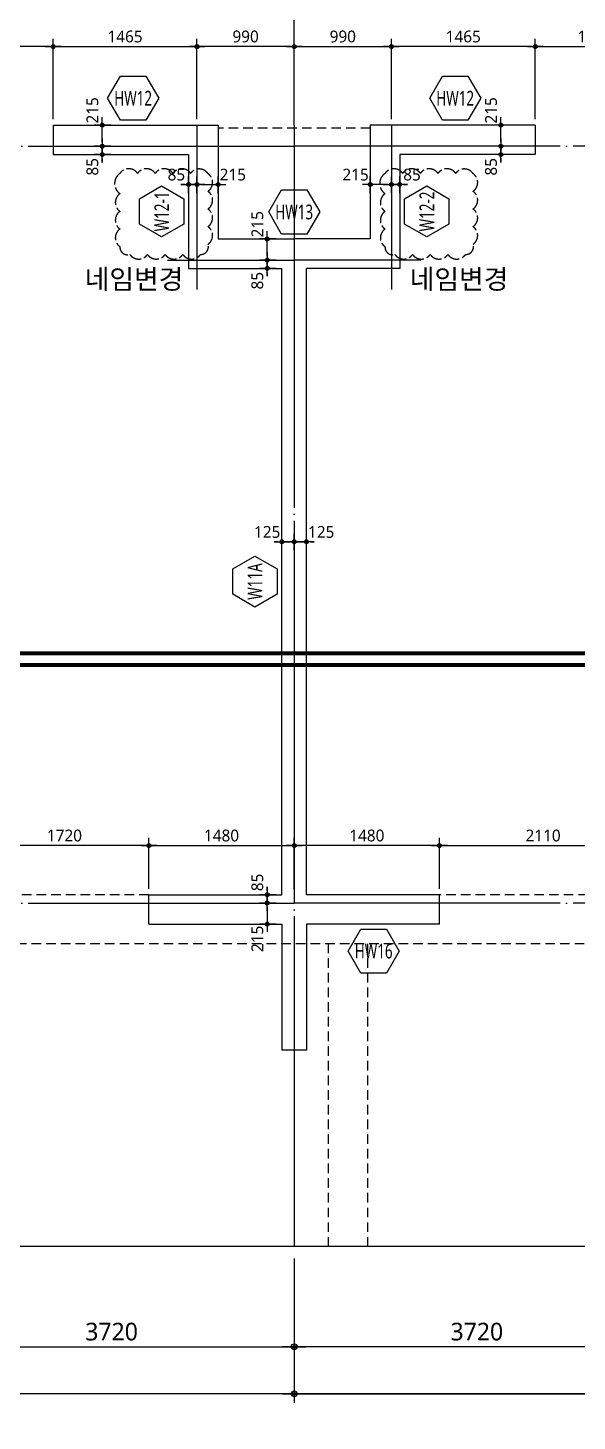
# Model space of a CAD drawing. Header units: millimetres. Extents: x 350420 to 672135, y -312840 to -44390.
# Drawn here: x 570857 to 576452, y -70688 to -56494 of the extents above; entities that cross this region are included whole.
import ezdxf
from ezdxf.enums import TextEntityAlignment as Align
from ezdxf.xclip import XClip

# ---------------------------------------------------------------- set-up
doc = ezdxf.new("R2010")
doc.units = ezdxf.units.MM
doc.header["$LTSCALE"] = 65
doc.header["$XCLIPFRAME"] = 0
for name, pattern in [('CEN', [62, 60, -1, 0, -1]), ('HID', [2.5, 2, -0.5]), ('HID2', [7.5, 6, -1.5]), ('XS-지하주차장$0$CEN', [62, 60, -1, 0, -1]), ('XS-지하주차장$0$HID', [2.3, 1.5, -0.8])]:
    doc.linetypes.add(name, pattern=pattern)
doc.layers.get('Defpoints').update_dxf_attribs({"color": 145})
for name, color, linetype, plot in [('211119', 40, 'Continuous', False), ('DEFPOINT', 144, 'Continuous', False), ('XS-지하주차장$0$PD', 145, 'XS-지하주차장$0$HID', False)]:
    doc.layers.add(name, color=color, linetype=linetype, plot=plot)
for name, color, linetype in [('BAR-B', 2, 'HID2'), ('BAR-T', 2, 'Continuous'), ('CEN', 1, 'CEN'), ('DIM', 7, 'Continuous'), ('M', 7, 'Continuous'), ('NAME-W', 4, 'Continuous'), ('XS-지하주차장$0$AWG', 5, 'XS-지하주차장$0$HID'), ('XS-지하주차장$0$B', 9, 'XS-지하주차장$0$HID'), ('XS-지하주차장$0$CEN', 1, 'XS-지하주차장$0$CEN'), ('XS-지하주차장$0$W1', 2, 'Continuous'), ('XS-지하주차장$0$W1-H', 11, 'XS-지하주차장$0$HID')]:
    doc.layers.add(name, color=color, linetype=linetype)
doc.styles.add('맑은고딕', font='malgun.ttf')
doc.dimstyles.new('DIM_40', dxfattribs={"dimscale": 40, "dimtxt": 3, "dimasz": 1, "dimexe": 2, "dimexo": 1.5, "dimgap": 1, "dimtad": 1, "dimdec": 0, "dimzin": 0, "dimdsep": 46, "dimtxsty": '맑은고딕', "dimblk1": 'DIMDOT', "dimblk2": 'DIMDOT', "dimsah": 1, "dimcen": 0.09, "dimdle": 2, "dimclrd": 7, "dimclre": 7, "dimclrt": 6, "dimadec": 0, "dimazin": 0, "dimtfac": 1, "dimtdec": 0, "dimtix": 1, "dimtmove": 2, "dimatfit": 3, "dimldrblk": 'DIMDOT', "dimfxl": 0, "dimtolj": 1, "dimtzin": 0, "dimarcsym": 0})
doc.dimstyles.new('DIM_60', dxfattribs={"dimscale": 60, "dimtxt": 3, "dimasz": 1, "dimexe": 1.5, "dimexo": 2, "dimgap": 1, "dimtad": 1, "dimdec": 0, "dimzin": 0, "dimdsep": 46, "dimtxsty": '맑은고딕', "dimblk1": 'DIMDOT', "dimblk2": 'DIMDOT', "dimsah": 1, "dimcen": 0.09, "dimdle": 2, "dimclrd": 7, "dimclre": 7, "dimclrt": 3, "dimadec": 0, "dimazin": 0, "dimtfac": 1, "dimtdec": 0, "dimtix": 1, "dimtmove": 2, "dimatfit": 3, "dimldrblk": 'DIMDOT', "dimfxl": 0, "dimtolj": 1, "dimtzin": 0, "dimarcsym": 0})

# ---------------------------------------------------------------- blocks, each defined once
blk = doc.blocks.new('XS-지하주차장$0$B1-6')
at = {"layer": 'XS-지하주차장$0$CEN'}
for p, q in [((26850, 13840), (26850, 7100)), ((34560, 13840), (34560, 7100)), ((28010, 8390), (28010, 7100)), ((26635, 8090), (28310, 8090)), ((26635, 7100), (36060, 7100)), ((26635, 7100), (36060, 7100)), ((26850, 360), (26850, 7100)), ((28010, 5810), (28010, 7100)), ((34560, 360), (34560, 7100)), ((26635, 6110), (28310, 6110))]:
    blk.add_line(p, q, dxfattribs=at)
at = {"layer": 'XS-지하주차장$0$PD'}
blk.add_line((26665, 7875), (26665, 6325), dxfattribs=at)
at = {"layer": 'XS-지하주차장$0$W1'}
for p, q in [((26635, 9555), (26935, 9555)), ((26635, 9555), (26635, 7875)), ((26935, 9555), (26935, 8175)), ((34475, 8580), (34475, 7225)), ((34775, 8580), (34475, 8580)), ((34775, 8580), (34775, 7225)), ((26935, 8175), (28095, 8175)), ((28095, 8175), (28095, 7225)), ((26635, 7875), (27795, 7875)), ((27795, 7875), (27795, 7100)), ((27795, 6325), (27795, 7100)), ((34475, 7225), (28095, 7225)), ((34775, 7225), (36060, 7225)), ((36060, 7225), (36060, 6975)), ((34475, 6975), (28095, 6975)), ((28095, 6025), (28095, 6975)), ((34475, 5620), (34475, 6975)), ((34775, 5620), (34775, 6975)), ((34775, 6975), (36060, 6975)), ((26635, 4645), (26635, 6325)), ((26635, 6325), (27795, 6325)), ((26935, 4645), (26935, 6025)), ((26935, 6025), (28095, 6025)), ((34775, 5620), (34475, 5620)), ((26635, 4645), (26935, 4645))]:
    blk.add_line(p, q, dxfattribs=at)
blk = doc.blocks.new('XS-지하주차장$0$B2-W')
at = {"layer": 'XS-지하주차장$0$W1-H'}
for p, q in [((109745, 73125), (109745, 72825)), ((109745, 73125), (111425, 73125)), ((111425, 73125), (111425, 71965)), ((114655, 73125), (112975, 73125)), ((112975, 73125), (112975, 71965)), ((114655, 73125), (114655, 72825)), ((109745, 72825), (111125, 72825)), ((111125, 72825), (111125, 71665)), ((114655, 72825), (113275, 72825)), ((113275, 72825), (113275, 71665)), ((111425, 71965), (112200, 71965)), ((112975, 71965), (112200, 71965)), ((111125, 71665), (112075, 71665)), ((112075, 65285), (112075, 71665)), ((112325, 65285), (112325, 71665)), ((113275, 71665), (112325, 71665)), ((110720, 65285), (112075, 65285)), ((110720, 64985), (110720, 65285)), ((113680, 65285), (112325, 65285)), ((113680, 64985), (113680, 65285)), ((110720, 64985), (112075, 64985)), ((112075, 64985), (112075, 63700)), ((113680, 64985), (112325, 64985)), ((112325, 64985), (112325, 63700)), ((112325, 63700), (112075, 63700))]:
    blk.add_line(p, q, dxfattribs=at)
blk = doc.blocks.new('XS-지하주차장')
at = {"layer": 'XS-지하주차장$0$AWG'}
for p, q in [((650230, 134475), (648510, 134475)), ((655300, 134475), (653190, 134475)), ((656010, 133975), (648510, 133975))]:
    blk.add_line(p, q, dxfattribs=at)
at = {"layer": 'XS-지하주차장$0$B'}
for p, q in [((652060, 126825), (652060, 133975)), ((652460, 126825), (652460, 133975))]:
    blk.add_line(p, q, dxfattribs=at)
at = {"layer": 'XS-지하주차장$0$W1', "rotation": 270}
blk.add_blockref('XS-지하주차장$0$B1-6', (644610, 168950), dxfattribs=at)
at = {"layer": 'XS-지하주차장$0$W1-H'}
blk.add_blockref('XS-지하주차장$0$B2-W', (539510, 69190), dxfattribs=at)
blk = doc.blocks.new('DIMDOT')
at = {"layer": 'DIM', "linetype": 'Continuous'}
blk.add_line((-2, 0), (2, 0), dxfattribs=at)
for radius in [0.5, 0.25]:
    blk.add_circle((0, 0), radius, dxfattribs=at)
blk = doc.blocks.new('*D570')
at = {"layer": 'Defpoints', "color": 0, "linetype": 'Continuous', "transparency": 16777216}
for p in [(566830, -68910), (573570, -68910), (566830, -70410)]:
    blk.add_point(p, dxfattribs=at)
at = {"layer": 'DIM', "color": 7, "linetype": 'Continuous', "lineweight": -2, "transparency": 16777216}
for p, q in [((566830, -69030), (566830, -70500)), ((573570, -69030), (573570, -70500)), ((573510, -70410), (566890, -70410))]:
    blk.add_line(p, q, dxfattribs=at)
at = {"layer": 'DIM', "color": 7, "linetype": 'Continuous', "lineweight": -2, "transparency": 16777216, "xscale": 60, "yscale": 60, "zscale": 60, "rotation": 180}
blk.add_blockref('DIMDOT', (566830, -70410), dxfattribs=at)
at = {"layer": 'DIM', "color": 7, "linetype": 'Continuous', "lineweight": -2, "transparency": 16777216, "xscale": 60, "yscale": 60, "zscale": 60}
blk.add_blockref('DIMDOT', (573570, -70410), dxfattribs=at)
at = {"layer": 'DIM', "color": 3, "linetype": 'Continuous', "transparency": 16777216, "insert": (570200, -70257), "char_height": 180, "attachment_point": 5, "style": '맑은고딕'}
blk.add_mtext('\\A1;6740', dxfattribs=at)
blk = doc.blocks.new('*D572')
at = {"layer": 'Defpoints', "color": 0, "linetype": 'Continuous', "transparency": 16777216}
for p in [(569850, -68910), (573570, -68910), (573570, -69930)]:
    blk.add_point(p, dxfattribs=at)
at = {"layer": 'DIM', "color": 7, "linetype": 'Continuous', "lineweight": -2, "transparency": 16777216}
for p, q in [((569850, -69030), (569850, -70020)), ((573570, -69030), (573570, -70020)), ((569910, -69930), (573510, -69930))]:
    blk.add_line(p, q, dxfattribs=at)
at = {"layer": 'DIM', "color": 7, "linetype": 'Continuous', "lineweight": -2, "transparency": 16777216, "xscale": 60, "yscale": 60, "zscale": 60, "rotation": 180}
blk.add_blockref('DIMDOT', (569850, -69930), dxfattribs=at)
at = {"layer": 'DIM', "color": 7, "linetype": 'Continuous', "lineweight": -2, "transparency": 16777216, "xscale": 60, "yscale": 60, "zscale": 60}
blk.add_blockref('DIMDOT', (573570, -69930), dxfattribs=at)
at = {"layer": 'DIM', "color": 3, "linetype": 'Continuous', "transparency": 16777216, "insert": (571710, -69777), "char_height": 180, "attachment_point": 5, "style": '맑은고딕'}
blk.add_mtext('\\A1;3720', dxfattribs=at)
blk = doc.blocks.new('*D573')
at = {"layer": 'Defpoints', "color": 0, "linetype": 'Continuous', "transparency": 16777216}
for p in [(573570, -68910), (580310, -68910), (580310, -70410)]:
    blk.add_point(p, dxfattribs=at)
at = {"layer": 'DIM', "color": 7, "linetype": 'Continuous', "lineweight": -2, "transparency": 16777216}
for p, q in [((573570, -69030), (573570, -70500)), ((580310, -69030), (580310, -70500)), ((573630, -70410), (580250, -70410))]:
    blk.add_line(p, q, dxfattribs=at)
at = {"layer": 'DIM', "color": 7, "linetype": 'Continuous', "lineweight": -2, "transparency": 16777216, "xscale": 60, "yscale": 60, "zscale": 60, "rotation": 180}
blk.add_blockref('DIMDOT', (573570, -70410), dxfattribs=at)
at = {"layer": 'DIM', "color": 7, "linetype": 'Continuous', "lineweight": -2, "transparency": 16777216, "xscale": 60, "yscale": 60, "zscale": 60}
blk.add_blockref('DIMDOT', (580310, -70410), dxfattribs=at)
at = {"layer": 'DIM', "color": 3, "linetype": 'Continuous', "transparency": 16777216, "insert": (576940, -70257), "char_height": 180, "attachment_point": 5, "style": '맑은고딕'}
blk.add_mtext('\\A1;6740', dxfattribs=at)
blk = doc.blocks.new('*D575')
at = {"layer": 'Defpoints', "color": 0, "linetype": 'Continuous', "transparency": 16777216}
for p in [(573570, -68910), (577290, -68910), (573570, -69930)]:
    blk.add_point(p, dxfattribs=at)
at = {"layer": 'DIM', "color": 7, "linetype": 'Continuous', "lineweight": -2, "transparency": 16777216}
for p, q in [((573570, -69030), (573570, -70020)), ((577290, -69030), (577290, -70020)), ((577230, -69930), (573630, -69930))]:
    blk.add_line(p, q, dxfattribs=at)
at = {"layer": 'DIM', "color": 7, "linetype": 'Continuous', "lineweight": -2, "transparency": 16777216, "xscale": 60, "yscale": 60, "zscale": 60, "rotation": 180}
blk.add_blockref('DIMDOT', (573570, -69930), dxfattribs=at)
at = {"layer": 'DIM', "color": 7, "linetype": 'Continuous', "lineweight": -2, "transparency": 16777216, "xscale": 60, "yscale": 60, "zscale": 60}
blk.add_blockref('DIMDOT', (577290, -69930), dxfattribs=at)
at = {"layer": 'DIM', "color": 3, "linetype": 'Continuous', "transparency": 16777216, "insert": (575430, -69777), "char_height": 180, "attachment_point": 5, "style": '맑은고딕'}
blk.add_mtext('\\A1;3720', dxfattribs=at)
blk = doc.blocks.new('*D624')
at = {"layer": 'Defpoints', "color": 0, "linetype": 'Continuous', "transparency": 16777216}
for p in [(569895, -56685), (569895, -57485), (571115, -57485)]:
    blk.add_point(p, dxfattribs=at)
at = {"layer": 'DIM', "color": 7, "linetype": 'Continuous', "lineweight": -2, "transparency": 16777216}
for p, q in [((569895, -57425), (569895, -56605)), ((571115, -57425), (571115, -56605)), ((571075, -56685), (569935, -56685))]:
    blk.add_line(p, q, dxfattribs=at)
at = {"layer": 'DIM', "color": 7, "linetype": 'Continuous', "lineweight": -2, "transparency": 16777216, "xscale": 40, "yscale": 40, "zscale": 40, "rotation": 180}
blk.add_blockref('DIMDOT', (569895, -56685), dxfattribs=at)
at = {"layer": 'DIM', "color": 7, "linetype": 'Continuous', "lineweight": -2, "transparency": 16777216, "xscale": 40, "yscale": 40, "zscale": 40}
blk.add_blockref('DIMDOT', (571115, -56685), dxfattribs=at)
at = {"layer": 'DIM', "color": 6, "linetype": 'Continuous', "transparency": 16777216, "insert": (570505, -56583), "char_height": 120, "attachment_point": 5, "style": '맑은고딕'}
blk.add_mtext('\\A1;1220', dxfattribs=at)
blk = doc.blocks.new('*D625')
at = {"layer": 'Defpoints', "color": 0, "linetype": 'Continuous', "transparency": 16777216}
for p in [(572580, -56685), (571115, -57485), (572580, -57485)]:
    blk.add_point(p, dxfattribs=at)
at = {"layer": 'DIM', "color": 7, "linetype": 'Continuous', "lineweight": -2, "transparency": 16777216}
for p, q in [((571115, -57425), (571115, -56605)), ((572580, -57425), (572580, -56605)), ((571155, -56685), (572540, -56685))]:
    blk.add_line(p, q, dxfattribs=at)
at = {"layer": 'DIM', "color": 7, "linetype": 'Continuous', "lineweight": -2, "transparency": 16777216, "xscale": 40, "yscale": 40, "zscale": 40, "rotation": 180}
blk.add_blockref('DIMDOT', (571115, -56685), dxfattribs=at)
at = {"layer": 'DIM', "color": 7, "linetype": 'Continuous', "lineweight": -2, "transparency": 16777216, "xscale": 40, "yscale": 40, "zscale": 40}
blk.add_blockref('DIMDOT', (572580, -56685), dxfattribs=at)
at = {"layer": 'DIM', "color": 6, "linetype": 'Continuous', "transparency": 16777216, "insert": (571847, -56583), "char_height": 120, "attachment_point": 5, "style": '맑은고딕'}
blk.add_mtext('\\A1;1465', dxfattribs=at)
blk = doc.blocks.new('*D626')
at = {"layer": 'Defpoints', "color": 0, "linetype": 'Continuous', "transparency": 16777216}
for p in [(572580, -56685), (572580, -57485), (573570, -57485)]:
    blk.add_point(p, dxfattribs=at)
at = {"layer": 'DIM', "color": 7, "linetype": 'Continuous', "lineweight": -2, "transparency": 16777216}
for p, q in [((572580, -57425), (572580, -56605)), ((573570, -57425), (573570, -56605)), ((573530, -56685), (572620, -56685))]:
    blk.add_line(p, q, dxfattribs=at)
at = {"layer": 'DIM', "color": 7, "linetype": 'Continuous', "lineweight": -2, "transparency": 16777216, "xscale": 40, "yscale": 40, "zscale": 40, "rotation": 180}
blk.add_blockref('DIMDOT', (572580, -56685), dxfattribs=at)
at = {"layer": 'DIM', "color": 7, "linetype": 'Continuous', "lineweight": -2, "transparency": 16777216, "xscale": 40, "yscale": 40, "zscale": 40}
blk.add_blockref('DIMDOT', (573570, -56685), dxfattribs=at)
at = {"layer": 'DIM', "color": 6, "linetype": 'Continuous', "transparency": 16777216, "insert": (573075, -56583), "char_height": 120, "attachment_point": 5, "style": '맑은고딕'}
blk.add_mtext('\\A1;990', dxfattribs=at)
blk = doc.blocks.new('*D631')
at = {"layer": 'Defpoints', "color": 0, "linetype": 'Continuous', "transparency": 16777216}
for p in [(577245, -56685), (576025, -57485), (577245, -57485)]:
    blk.add_point(p, dxfattribs=at)
at = {"layer": 'DIM', "color": 7, "linetype": 'Continuous', "lineweight": -2, "transparency": 16777216}
for p, q in [((576025, -57425), (576025, -56605)), ((577245, -57425), (577245, -56605)), ((576065, -56685), (577205, -56685))]:
    blk.add_line(p, q, dxfattribs=at)
at = {"layer": 'DIM', "color": 7, "linetype": 'Continuous', "lineweight": -2, "transparency": 16777216, "xscale": 40, "yscale": 40, "zscale": 40, "rotation": 180}
blk.add_blockref('DIMDOT', (576025, -56685), dxfattribs=at)
at = {"layer": 'DIM', "color": 7, "linetype": 'Continuous', "lineweight": -2, "transparency": 16777216, "xscale": 40, "yscale": 40, "zscale": 40}
blk.add_blockref('DIMDOT', (577245, -56685), dxfattribs=at)
at = {"layer": 'DIM', "color": 6, "linetype": 'Continuous', "transparency": 16777216, "insert": (576635, -56583), "char_height": 120, "attachment_point": 5, "style": '맑은고딕'}
blk.add_mtext('\\A1;1220', dxfattribs=at)
blk = doc.blocks.new('*D632')
at = {"layer": 'Defpoints', "color": 0, "linetype": 'Continuous', "transparency": 16777216}
for p in [(574560, -56685), (574560, -57485), (576025, -57485)]:
    blk.add_point(p, dxfattribs=at)
at = {"layer": 'DIM', "color": 7, "linetype": 'Continuous', "lineweight": -2, "transparency": 16777216}
for p, q in [((574560, -57425), (574560, -56605)), ((576025, -57425), (576025, -56605)), ((575985, -56685), (574600, -56685))]:
    blk.add_line(p, q, dxfattribs=at)
at = {"layer": 'DIM', "color": 7, "linetype": 'Continuous', "lineweight": -2, "transparency": 16777216, "xscale": 40, "yscale": 40, "zscale": 40, "rotation": 180}
blk.add_blockref('DIMDOT', (574560, -56685), dxfattribs=at)
at = {"layer": 'DIM', "color": 7, "linetype": 'Continuous', "lineweight": -2, "transparency": 16777216, "xscale": 40, "yscale": 40, "zscale": 40}
blk.add_blockref('DIMDOT', (576025, -56685), dxfattribs=at)
at = {"layer": 'DIM', "color": 6, "linetype": 'Continuous', "transparency": 16777216, "insert": (575292, -56583), "char_height": 120, "attachment_point": 5, "style": '맑은고딕'}
blk.add_mtext('\\A1;1465', dxfattribs=at)
blk = doc.blocks.new('*D633')
at = {"layer": 'Defpoints', "color": 0, "linetype": 'Continuous', "transparency": 16777216}
for p in [(574560, -56685), (573570, -57485), (574560, -57485)]:
    blk.add_point(p, dxfattribs=at)
at = {"layer": 'DIM', "color": 7, "linetype": 'Continuous', "lineweight": -2, "transparency": 16777216}
for p, q in [((573570, -57425), (573570, -56605)), ((574560, -57425), (574560, -56605)), ((573610, -56685), (574520, -56685))]:
    blk.add_line(p, q, dxfattribs=at)
at = {"layer": 'DIM', "color": 7, "linetype": 'Continuous', "lineweight": -2, "transparency": 16777216, "xscale": 40, "yscale": 40, "zscale": 40, "rotation": 180}
blk.add_blockref('DIMDOT', (573570, -56685), dxfattribs=at)
at = {"layer": 'DIM', "color": 7, "linetype": 'Continuous', "lineweight": -2, "transparency": 16777216, "xscale": 40, "yscale": 40, "zscale": 40}
blk.add_blockref('DIMDOT', (574560, -56685), dxfattribs=at)
at = {"layer": 'DIM', "color": 6, "linetype": 'Continuous', "transparency": 16777216, "insert": (574065, -56583), "char_height": 120, "attachment_point": 5, "style": '맑은고딕'}
blk.add_mtext('\\A1;990', dxfattribs=at)
blk = doc.blocks.new('*D689')
at = {"layer": 'Defpoints', "color": 0, "linetype": 'Continuous', "transparency": 16777216}
for p in [(573445, -58860), (573295, -58945), (573445, -58945)]:
    blk.add_point(p, dxfattribs=at)
at = {"layer": 'DIM', "color": 7, "linetype": 'Continuous', "lineweight": -2, "transparency": 16777216}
for p, q in [((573385, -58860), (573215, -58860)), ((573295, -58820), (573295, -58780)), ((573295, -58860), (573295, -58945)), ((573385, -58945), (573215, -58945)), ((573295, -58985), (573295, -59025))]:
    blk.add_line(p, q, dxfattribs=at)
at = {"layer": 'DIM', "color": 7, "linetype": 'Continuous', "lineweight": -2, "transparency": 16777216, "xscale": 40, "yscale": 40, "zscale": 40}
for p, rotation in [((573295, -58860), 270), ((573295, -58945), 90)]:
    blk.add_blockref('DIMDOT', p, dxfattribs=dict(at, rotation=rotation))
at = {"layer": 'DIM', "color": 6, "linetype": 'Continuous', "transparency": 16777216, "insert": (573195, -59070), "char_height": 120, "attachment_point": 5, "rotation": 90, "style": '맑은고딕'}
blk.add_mtext('\\A1;85', dxfattribs=at)
blk = doc.blocks.new('*D690')
at = {"layer": 'Defpoints', "color": 0, "linetype": 'Continuous', "transparency": 16777216}
for p in [(573295, -58645), (573445, -58645), (573445, -58860)]:
    blk.add_point(p, dxfattribs=at)
at = {"layer": 'DIM', "color": 7, "linetype": 'Continuous', "lineweight": -2, "transparency": 16777216}
for p, q in [((573385, -58645), (573215, -58645)), ((573295, -58820), (573295, -58685)), ((573385, -58860), (573215, -58860))]:
    blk.add_line(p, q, dxfattribs=at)
at = {"layer": 'DIM', "color": 7, "linetype": 'Continuous', "lineweight": -2, "transparency": 16777216, "xscale": 40, "yscale": 40, "zscale": 40}
for p, rotation in [((573295, -58645), 90), ((573295, -58860), 270)]:
    blk.add_blockref('DIMDOT', p, dxfattribs=dict(at, rotation=rotation))
at = {"layer": 'DIM', "color": 6, "linetype": 'Continuous', "transparency": 16777216, "insert": (573195, -58495), "char_height": 120, "attachment_point": 5, "rotation": 90, "style": '맑은고딕'}
blk.add_mtext('\\A1;215', dxfattribs=at)
blk = doc.blocks.new('*D691')
at = {"layer": 'Defpoints', "color": 0, "linetype": 'Continuous', "transparency": 16777216}
for p in [(572495, -58090), (572495, -58240), (572580, -58240)]:
    blk.add_point(p, dxfattribs=at)
at = {"layer": 'DIM', "color": 7, "linetype": 'Continuous', "lineweight": -2, "transparency": 16777216}
for p, q in [((572495, -58180), (572495, -58010)), ((572580, -58180), (572580, -58010)), ((572455, -58090), (572415, -58090)), ((572580, -58090), (572495, -58090)), ((572620, -58090), (572660, -58090))]:
    blk.add_line(p, q, dxfattribs=at)
at = {"layer": 'DIM', "color": 7, "linetype": 'Continuous', "lineweight": -2, "transparency": 16777216, "xscale": 40, "yscale": 40, "zscale": 40}
blk.add_blockref('DIMDOT', (572495, -58090), dxfattribs=at)
at = {"layer": 'DIM', "color": 7, "linetype": 'Continuous', "lineweight": -2, "transparency": 16777216, "xscale": 40, "yscale": 40, "zscale": 40, "rotation": 180}
blk.add_blockref('DIMDOT', (572580, -58090), dxfattribs=at)
at = {"layer": 'DIM', "color": 6, "linetype": 'Continuous', "transparency": 16777216, "insert": (572370, -57990), "char_height": 120, "attachment_point": 5, "style": '맑은고딕'}
blk.add_mtext('\\A1;85', dxfattribs=at)
blk = doc.blocks.new('*D692')
at = {"layer": 'Defpoints', "color": 0, "linetype": 'Continuous', "transparency": 16777216}
for p in [(572795, -58090), (572580, -58240), (572795, -58240)]:
    blk.add_point(p, dxfattribs=at)
at = {"layer": 'DIM', "color": 7, "linetype": 'Continuous', "lineweight": -2, "transparency": 16777216}
for p, q in [((572580, -58180), (572580, -58010)), ((572795, -58180), (572795, -58010)), ((572620, -58090), (572755, -58090))]:
    blk.add_line(p, q, dxfattribs=at)
at = {"layer": 'DIM', "color": 7, "linetype": 'Continuous', "lineweight": -2, "transparency": 16777216, "xscale": 40, "yscale": 40, "zscale": 40, "rotation": 180}
blk.add_blockref('DIMDOT', (572580, -58090), dxfattribs=at)
at = {"layer": 'DIM', "color": 7, "linetype": 'Continuous', "lineweight": -2, "transparency": 16777216, "xscale": 40, "yscale": 40, "zscale": 40}
blk.add_blockref('DIMDOT', (572795, -58090), dxfattribs=at)
at = {"layer": 'DIM', "color": 6, "linetype": 'Continuous', "transparency": 16777216, "insert": (572945, -57990), "char_height": 120, "attachment_point": 5, "style": '맑은고딕'}
blk.add_mtext('\\A1;215', dxfattribs=at)
blk = doc.blocks.new('*D693')
at = {"layer": 'Defpoints', "color": 0, "linetype": 'Continuous', "transparency": 16777216}
for p in [(574645, -58090), (574560, -58240), (574645, -58240)]:
    blk.add_point(p, dxfattribs=at)
at = {"layer": 'DIM', "color": 7, "linetype": 'Continuous', "lineweight": -2, "transparency": 16777216}
for p, q in [((574560, -58180), (574560, -58010)), ((574645, -58180), (574645, -58010)), ((574520, -58090), (574480, -58090)), ((574560, -58090), (574645, -58090)), ((574685, -58090), (574725, -58090))]:
    blk.add_line(p, q, dxfattribs=at)
at = {"layer": 'DIM', "color": 7, "linetype": 'Continuous', "lineweight": -2, "transparency": 16777216, "xscale": 40, "yscale": 40, "zscale": 40}
blk.add_blockref('DIMDOT', (574560, -58090), dxfattribs=at)
at = {"layer": 'DIM', "color": 7, "linetype": 'Continuous', "lineweight": -2, "transparency": 16777216, "xscale": 40, "yscale": 40, "zscale": 40, "rotation": 180}
blk.add_blockref('DIMDOT', (574645, -58090), dxfattribs=at)
at = {"layer": 'DIM', "color": 6, "linetype": 'Continuous', "transparency": 16777216, "insert": (574770, -57990), "char_height": 120, "attachment_point": 5, "style": '맑은고딕'}
blk.add_mtext('\\A1;85', dxfattribs=at)
blk = doc.blocks.new('*D694')
at = {"layer": 'Defpoints', "color": 0, "linetype": 'Continuous', "transparency": 16777216}
for p in [(574345, -58090), (574345, -58240), (574560, -58240)]:
    blk.add_point(p, dxfattribs=at)
at = {"layer": 'DIM', "color": 7, "linetype": 'Continuous', "lineweight": -2, "transparency": 16777216}
for p, q in [((574345, -58180), (574345, -58010)), ((574560, -58180), (574560, -58010)), ((574520, -58090), (574385, -58090))]:
    blk.add_line(p, q, dxfattribs=at)
at = {"layer": 'DIM', "color": 7, "linetype": 'Continuous', "lineweight": -2, "transparency": 16777216, "xscale": 40, "yscale": 40, "zscale": 40, "rotation": 180}
blk.add_blockref('DIMDOT', (574345, -58090), dxfattribs=at)
at = {"layer": 'DIM', "color": 7, "linetype": 'Continuous', "lineweight": -2, "transparency": 16777216, "xscale": 40, "yscale": 40, "zscale": 40}
blk.add_blockref('DIMDOT', (574560, -58090), dxfattribs=at)
at = {"layer": 'DIM', "color": 6, "linetype": 'Continuous', "transparency": 16777216, "insert": (574195, -57990), "char_height": 120, "attachment_point": 5, "style": '맑은고딕'}
blk.add_mtext('\\A1;215', dxfattribs=at)
blk = doc.blocks.new('*D695')
at = {"layer": 'Defpoints', "color": 0, "linetype": 'Continuous', "transparency": 16777216}
for p in [(573695, -61730), (573570, -61880), (573695, -61880)]:
    blk.add_point(p, dxfattribs=at)
at = {"layer": 'DIM', "color": 7, "linetype": 'Continuous', "lineweight": -2, "transparency": 16777216}
for p, q in [((573530, -61730), (573490, -61730)), ((573570, -61820), (573570, -61650)), ((573570, -61730), (573695, -61730)), ((573695, -61820), (573695, -61650)), ((573735, -61730), (573775, -61730))]:
    blk.add_line(p, q, dxfattribs=at)
at = {"layer": 'DIM', "color": 7, "linetype": 'Continuous', "lineweight": -2, "transparency": 16777216, "xscale": 40, "yscale": 40, "zscale": 40}
blk.add_blockref('DIMDOT', (573570, -61730), dxfattribs=at)
at = {"layer": 'DIM', "color": 7, "linetype": 'Continuous', "lineweight": -2, "transparency": 16777216, "xscale": 40, "yscale": 40, "zscale": 40, "rotation": 180}
blk.add_blockref('DIMDOT', (573695, -61730), dxfattribs=at)
at = {"layer": 'DIM', "color": 6, "linetype": 'Continuous', "transparency": 16777216, "insert": (573845, -61630), "char_height": 120, "attachment_point": 5, "style": '맑은고딕'}
blk.add_mtext('\\A1;125', dxfattribs=at)
blk = doc.blocks.new('*D696')
at = {"layer": 'Defpoints', "color": 0, "linetype": 'Continuous', "transparency": 16777216}
for p in [(573445, -61730), (573445, -61880), (573570, -61880)]:
    blk.add_point(p, dxfattribs=at)
at = {"layer": 'DIM', "color": 7, "linetype": 'Continuous', "lineweight": -2, "transparency": 16777216}
for p, q in [((573405, -61730), (573365, -61730)), ((573445, -61820), (573445, -61650)), ((573570, -61730), (573445, -61730)), ((573570, -61820), (573570, -61650)), ((573610, -61730), (573650, -61730))]:
    blk.add_line(p, q, dxfattribs=at)
at = {"layer": 'DIM', "color": 7, "linetype": 'Continuous', "lineweight": -2, "transparency": 16777216, "xscale": 40, "yscale": 40, "zscale": 40}
blk.add_blockref('DIMDOT', (573445, -61730), dxfattribs=at)
at = {"layer": 'DIM', "color": 7, "linetype": 'Continuous', "lineweight": -2, "transparency": 16777216, "xscale": 40, "yscale": 40, "zscale": 40, "rotation": 180}
blk.add_blockref('DIMDOT', (573570, -61730), dxfattribs=at)
at = {"layer": 'DIM', "color": 6, "linetype": 'Continuous', "transparency": 16777216, "insert": (573295, -61630), "char_height": 120, "attachment_point": 5, "style": '맑은고딕'}
blk.add_mtext('\\A1;125', dxfattribs=at)
blk = doc.blocks.new('*D705')
at = {"layer": 'Defpoints', "color": 0, "linetype": 'Continuous', "transparency": 16777216}
for p in [(571765, -57700), (571615, -57785), (571765, -57785)]:
    blk.add_point(p, dxfattribs=at)
at = {"layer": 'DIM', "color": 7, "linetype": 'Continuous', "lineweight": -2, "transparency": 16777216}
for p, q in [((571615, -57660), (571615, -57620)), ((571705, -57700), (571535, -57700)), ((571615, -57700), (571615, -57785)), ((571705, -57785), (571535, -57785)), ((571615, -57825), (571615, -57865))]:
    blk.add_line(p, q, dxfattribs=at)
at = {"layer": 'DIM', "color": 7, "linetype": 'Continuous', "lineweight": -2, "transparency": 16777216, "xscale": 40, "yscale": 40, "zscale": 40}
for p, rotation in [((571615, -57700), 270), ((571615, -57785), 90)]:
    blk.add_blockref('DIMDOT', p, dxfattribs=dict(at, rotation=rotation))
at = {"layer": 'DIM', "color": 6, "linetype": 'Continuous', "transparency": 16777216, "insert": (571515, -57910), "char_height": 120, "attachment_point": 5, "rotation": 90, "style": '맑은고딕'}
blk.add_mtext('\\A1;85', dxfattribs=at)
blk = doc.blocks.new('*D706')
at = {"layer": 'Defpoints', "color": 0, "linetype": 'Continuous', "transparency": 16777216}
for p in [(571615, -57485), (571765, -57485), (571765, -57700)]:
    blk.add_point(p, dxfattribs=at)
at = {"layer": 'DIM', "color": 7, "linetype": 'Continuous', "lineweight": -2, "transparency": 16777216}
for p, q in [((571705, -57485), (571535, -57485)), ((571615, -57660), (571615, -57525)), ((571705, -57700), (571535, -57700))]:
    blk.add_line(p, q, dxfattribs=at)
at = {"layer": 'DIM', "color": 7, "linetype": 'Continuous', "lineweight": -2, "transparency": 16777216, "xscale": 40, "yscale": 40, "zscale": 40}
for p, rotation in [((571615, -57485), 90), ((571615, -57700), 270)]:
    blk.add_blockref('DIMDOT', p, dxfattribs=dict(at, rotation=rotation))
at = {"layer": 'DIM', "color": 6, "linetype": 'Continuous', "transparency": 16777216, "insert": (571515, -57335), "char_height": 120, "attachment_point": 5, "rotation": 90, "style": '맑은고딕'}
blk.add_mtext('\\A1;215', dxfattribs=at)
blk = doc.blocks.new('*D707')
at = {"layer": 'Defpoints', "color": 0, "linetype": 'Continuous', "transparency": 16777216}
for p in [(575825, -57700), (575675, -57785), (575825, -57785)]:
    blk.add_point(p, dxfattribs=at)
at = {"layer": 'DIM', "color": 7, "linetype": 'Continuous', "lineweight": -2, "transparency": 16777216}
for p, q in [((575675, -57660), (575675, -57620)), ((575765, -57700), (575595, -57700)), ((575675, -57700), (575675, -57785)), ((575765, -57785), (575595, -57785)), ((575675, -57825), (575675, -57865))]:
    blk.add_line(p, q, dxfattribs=at)
at = {"layer": 'DIM', "color": 7, "linetype": 'Continuous', "lineweight": -2, "transparency": 16777216, "xscale": 40, "yscale": 40, "zscale": 40}
for p, rotation in [((575675, -57700), 270), ((575675, -57785), 90)]:
    blk.add_blockref('DIMDOT', p, dxfattribs=dict(at, rotation=rotation))
at = {"layer": 'DIM', "color": 6, "linetype": 'Continuous', "transparency": 16777216, "insert": (575575, -57910), "char_height": 120, "attachment_point": 5, "rotation": 90, "style": '맑은고딕'}
blk.add_mtext('\\A1;85', dxfattribs=at)
blk = doc.blocks.new('*D708')
at = {"layer": 'Defpoints', "color": 0, "linetype": 'Continuous', "transparency": 16777216}
for p in [(575675, -57485), (575825, -57485), (575825, -57700)]:
    blk.add_point(p, dxfattribs=at)
at = {"layer": 'DIM', "color": 7, "linetype": 'Continuous', "lineweight": -2, "transparency": 16777216}
for p, q in [((575765, -57485), (575595, -57485)), ((575675, -57660), (575675, -57525)), ((575765, -57700), (575595, -57700))]:
    blk.add_line(p, q, dxfattribs=at)
at = {"layer": 'DIM', "color": 7, "linetype": 'Continuous', "lineweight": -2, "transparency": 16777216, "xscale": 40, "yscale": 40, "zscale": 40}
for p, rotation in [((575675, -57485), 90), ((575675, -57700), 270)]:
    blk.add_blockref('DIMDOT', p, dxfattribs=dict(at, rotation=rotation))
at = {"layer": 'DIM', "color": 6, "linetype": 'Continuous', "transparency": 16777216, "insert": (575575, -57335), "char_height": 120, "attachment_point": 5, "rotation": 90, "style": '맑은고딕'}
blk.add_mtext('\\A1;215', dxfattribs=at)
blk = doc.blocks.new('*D818')
at = {"layer": 'Defpoints', "color": 0, "linetype": 'Continuous', "transparency": 16777216}
for p in [(573570, -64825), (572090, -65325), (573570, -65325)]:
    blk.add_point(p, dxfattribs=at)
at = {"layer": 'DIM', "color": 7, "linetype": 'Continuous', "lineweight": -2, "transparency": 16777216}
for p, q in [((572090, -65265), (572090, -64745)), ((572130, -64825), (573530, -64825)), ((573570, -65265), (573570, -64745))]:
    blk.add_line(p, q, dxfattribs=at)
at = {"layer": 'DIM', "color": 7, "linetype": 'Continuous', "lineweight": -2, "transparency": 16777216, "xscale": 40, "yscale": 40, "zscale": 40, "rotation": 180}
blk.add_blockref('DIMDOT', (572090, -64825), dxfattribs=at)
at = {"layer": 'DIM', "color": 7, "linetype": 'Continuous', "lineweight": -2, "transparency": 16777216, "xscale": 40, "yscale": 40, "zscale": 40}
blk.add_blockref('DIMDOT', (573570, -64825), dxfattribs=at)
at = {"layer": 'DIM', "color": 6, "linetype": 'Continuous', "transparency": 16777216, "insert": (572830, -64723), "char_height": 120, "attachment_point": 5, "style": '맑은고딕'}
blk.add_mtext('\\A1;1480', dxfattribs=at)
blk = doc.blocks.new('*D819')
at = {"layer": 'Defpoints', "color": 0, "linetype": 'Continuous', "transparency": 16777216}
for p in [(573295, -65325), (573445, -65325), (573445, -65410)]:
    blk.add_point(p, dxfattribs=at)
at = {"layer": 'DIM', "color": 7, "linetype": 'Continuous', "lineweight": -2, "transparency": 16777216}
for p, q in [((573295, -65285), (573295, -65245)), ((573385, -65325), (573215, -65325)), ((573385, -65410), (573215, -65410)), ((573295, -65410), (573295, -65325)), ((573295, -65450), (573295, -65490))]:
    blk.add_line(p, q, dxfattribs=at)
at = {"layer": 'DIM', "color": 7, "linetype": 'Continuous', "lineweight": -2, "transparency": 16777216, "xscale": 40, "yscale": 40, "zscale": 40}
for p, rotation in [((573295, -65325), 270), ((573295, -65410), 90)]:
    blk.add_blockref('DIMDOT', p, dxfattribs=dict(at, rotation=rotation))
at = {"layer": 'DIM', "color": 6, "linetype": 'Continuous', "transparency": 16777216, "insert": (573195, -65200), "char_height": 120, "attachment_point": 5, "rotation": 90, "style": '맑은고딕'}
blk.add_mtext('\\A1;85', dxfattribs=at)
blk = doc.blocks.new('*D820')
at = {"layer": 'Defpoints', "color": 0, "linetype": 'Continuous', "transparency": 16777216}
for p in [(573445, -65410), (573295, -65625), (573445, -65625)]:
    blk.add_point(p, dxfattribs=at)
at = {"layer": 'DIM', "color": 7, "linetype": 'Continuous', "lineweight": -2, "transparency": 16777216}
for p, q in [((573385, -65410), (573215, -65410)), ((573295, -65450), (573295, -65585)), ((573385, -65625), (573215, -65625))]:
    blk.add_line(p, q, dxfattribs=at)
at = {"layer": 'DIM', "color": 7, "linetype": 'Continuous', "lineweight": -2, "transparency": 16777216, "xscale": 40, "yscale": 40, "zscale": 40}
for p, rotation in [((573295, -65410), 90), ((573295, -65625), 270)]:
    blk.add_blockref('DIMDOT', p, dxfattribs=dict(at, rotation=rotation))
at = {"layer": 'DIM', "color": 6, "linetype": 'Continuous', "transparency": 16777216, "insert": (573195, -65775), "char_height": 120, "attachment_point": 5, "rotation": 90, "style": '맑은고딕'}
blk.add_mtext('\\A1;215', dxfattribs=at)
blk = doc.blocks.new('*D821')
at = {"layer": 'Defpoints', "color": 0, "linetype": 'Continuous', "transparency": 16777216}
for p in [(570370, -64825), (570370, -65325), (572090, -65325)]:
    blk.add_point(p, dxfattribs=at)
at = {"layer": 'DIM', "color": 7, "linetype": 'Continuous', "lineweight": -2, "transparency": 16777216}
for p, q in [((570370, -65265), (570370, -64745)), ((572050, -64825), (570410, -64825)), ((572090, -65265), (572090, -64745))]:
    blk.add_line(p, q, dxfattribs=at)
at = {"layer": 'DIM', "color": 7, "linetype": 'Continuous', "lineweight": -2, "transparency": 16777216, "xscale": 40, "yscale": 40, "zscale": 40, "rotation": 180}
blk.add_blockref('DIMDOT', (570370, -64825), dxfattribs=at)
at = {"layer": 'DIM', "color": 7, "linetype": 'Continuous', "lineweight": -2, "transparency": 16777216, "xscale": 40, "yscale": 40, "zscale": 40}
blk.add_blockref('DIMDOT', (572090, -64825), dxfattribs=at)
at = {"layer": 'DIM', "color": 6, "linetype": 'Continuous', "transparency": 16777216, "insert": (571230, -64723), "char_height": 120, "attachment_point": 5, "style": '맑은고딕'}
blk.add_mtext('\\A1;1720', dxfattribs=at)
blk = doc.blocks.new('*D837')
at = {"layer": 'Defpoints', "color": 0, "linetype": 'Continuous', "transparency": 16777216}
for p in [(573570, -64825), (573570, -65325), (575050, -65325)]:
    blk.add_point(p, dxfattribs=at)
at = {"layer": 'DIM', "color": 7, "linetype": 'Continuous', "lineweight": -2, "transparency": 16777216}
for p, q in [((573570, -65265), (573570, -64745)), ((575010, -64825), (573610, -64825)), ((575050, -65265), (575050, -64745))]:
    blk.add_line(p, q, dxfattribs=at)
at = {"layer": 'DIM', "color": 7, "linetype": 'Continuous', "lineweight": -2, "transparency": 16777216, "xscale": 40, "yscale": 40, "zscale": 40, "rotation": 180}
blk.add_blockref('DIMDOT', (573570, -64825), dxfattribs=at)
at = {"layer": 'DIM', "color": 7, "linetype": 'Continuous', "lineweight": -2, "transparency": 16777216, "xscale": 40, "yscale": 40, "zscale": 40}
blk.add_blockref('DIMDOT', (575050, -64825), dxfattribs=at)
at = {"layer": 'DIM', "color": 6, "linetype": 'Continuous', "transparency": 16777216, "insert": (574310, -64723), "char_height": 120, "attachment_point": 5, "style": '맑은고딕'}
blk.add_mtext('\\A1;1480', dxfattribs=at)
blk = doc.blocks.new('*D838')
at = {"layer": 'Defpoints', "color": 0, "linetype": 'Continuous', "transparency": 16777216}
for p in [(577160, -64825), (575050, -65325), (577160, -65325)]:
    blk.add_point(p, dxfattribs=at)
at = {"layer": 'DIM', "color": 7, "linetype": 'Continuous', "lineweight": -2, "transparency": 16777216}
for p, q in [((575050, -65265), (575050, -64745)), ((575090, -64825), (577120, -64825)), ((577160, -65265), (577160, -64745))]:
    blk.add_line(p, q, dxfattribs=at)
at = {"layer": 'DIM', "color": 7, "linetype": 'Continuous', "lineweight": -2, "transparency": 16777216, "xscale": 40, "yscale": 40, "zscale": 40, "rotation": 180}
blk.add_blockref('DIMDOT', (575050, -64825), dxfattribs=at)
at = {"layer": 'DIM', "color": 7, "linetype": 'Continuous', "lineweight": -2, "transparency": 16777216, "xscale": 40, "yscale": 40, "zscale": 40}
blk.add_blockref('DIMDOT', (577160, -64825), dxfattribs=at)
at = {"layer": 'DIM', "color": 6, "linetype": 'Continuous', "transparency": 16777216, "insert": (576105, -64723), "char_height": 120, "attachment_point": 5, "style": '맑은고딕'}
blk.add_mtext('\\A1;2110', dxfattribs=at)

msp = doc.modelspace()

# ---------------------------------------------------------------- linework, layer by layer
at = {"layer": '211119', "linetype": 'HID'}
for points in [[(571794.9, -57976.7, -0.5205671), (571974.9, -57976.7, -0.5205671), (572154.9, -57976.7, -0.5205671), (572334.9, -57976.7, -0.5205671), (572514.9, -57976.7, -0.5205671), (572692, -57979.5, -0.5205671), (572692, -58159.5, -0.5205671), (572692, -58339.5, -0.5205671), (572692, -58519.5, -0.5205671), (572692, -58699.5, -0.5205671), (572615.4, -58802.9, -0.5205671), (572435.4, -58802.9, -0.5205671), (572255.4, -58802.9, -0.5205671), (572075.4, -58802.9, -0.5205671), (571895.4, -58802.9, -0.5205671), (571794.9, -58723.5, -0.5205671), (571794.9, -58543.5, -0.5205671), (571794.9, -58363.5, -0.5205671), (571794.9, -58183.5, -0.5205671)], [(574494.9, -57976.7, -0.5205671), (574674.9, -57976.7, -0.5205671), (574854.9, -57976.7, -0.5205671), (575034.9, -57976.7, -0.5205671), (575214.9, -57976.7, -0.5205671), (575392, -57979.5, -0.5205671), (575392, -58159.5, -0.5205671), (575392, -58339.5, -0.5205671), (575392, -58519.5, -0.5205671), (575392, -58699.5, -0.5205671), (575315.4, -58802.9, -0.5205671), (575135.4, -58802.9, -0.5205671), (574955.4, -58802.9, -0.5205671), (574775.4, -58802.9, -0.5205671), (574595.4, -58802.9, -0.5205671), (574494.9, -58723.5, -0.5205671), (574494.9, -58543.5, -0.5205671), (574494.9, -58363.5, -0.5205671), (574494.9, -58183.5, -0.5205671)]]:
    msp.add_lwpolyline(points, format="xyb", close=True, dxfattribs=at)
at = {"layer": 'BAR-B', "const_width": 40}
msp.add_lwpolyline([(594110, -62985), (566510, -62985)], dxfattribs=at)
at = {"layer": 'BAR-T', "const_width": 40}
msp.add_lwpolyline([(594110, -62865), (566510, -62865)], dxfattribs=at)
at = {"layer": 'CEN'}
for p, q in [((573570, -57485), (573570, -54345)), ((573570, -66910), (573570, -68910))]:
    msp.add_line(p, q, dxfattribs=at)
at = {"layer": 'DEFPOINT'}
for points in [[(563530, -52845), (597090, -52845), (597090, -70410), (563530, -70410)], [(565330, -54345), (595290, -54345), (595290, -68910), (565330, -68910)]]:
    msp.add_lwpolyline(points, close=True, dxfattribs=at)
at = {"layer": 'M'}
for points in [[(571800.1, -57435), (571670.2, -57210), (571800.1, -56985), (572059.9, -56985), (572189.8, -57210), (572059.9, -57435)], [(575080.1, -57435), (574950.2, -57210), (575080.1, -56985), (575339.9, -56985), (575469.8, -57210), (575339.9, -57435)], [(572445, -58494.9), (572220, -58624.8), (571995, -58494.9), (571995, -58235.1), (572220, -58105.2), (572445, -58235.1)], [(573440.1, -58595), (573310.2, -58370), (573440.1, -58145), (573699.9, -58145), (573829.8, -58370), (573699.9, -58595)], [(575145, -58494.9), (574920, -58624.8), (574695, -58494.9), (574695, -58235.1), (574920, -58105.2), (575145, -58235.1)], [(573395, -62264.9), (573170, -62394.8), (572945, -62264.9), (572945, -62005.1), (573170, -61875.2), (573395, -62005.1)], [(574249.9, -66125), (574120, -65900), (574249.9, -65675), (574509.7, -65675), (574639.6, -65900), (574509.7, -66125)]]:
    msp.add_lwpolyline(points, close=True, dxfattribs=at)

# ---------------------------------------------------------------- block references
ref = msp.add_blockref('XS-지하주차장', (-78140, -199800))
XClip(ref).set_block_clipping_path([(643469.9999999981, 130890.0000000019), (673429.9999999894, 145455.0000000002)])

# ---------------------------------------------------------------- texts
at = {"layer": '211119', "style": '맑은고딕'}
for p in [(571938.8, -59054.4), (575248.8, -59054.4)]:
    msp.add_text('네임변경', height=200, dxfattribs=at).set_placement(p, align=Align.MIDDLE_CENTER)
at = {"layer": 'NAME-W', "style": '맑은고딕', "width": 0.7}
for s, p in [('HW12', (571930, -57210)), ('HW12', (575210, -57210)), ('HW13', (573570, -58370)), ('HW16', (574379.8, -65900))]:
    msp.add_text(s, height=150, dxfattribs=at).set_placement(p, align=Align.MIDDLE)
for s, p in [('W12-1', (572220, -58365)), ('W12-2', (574920, -58365)), ('W11A', (573170, -62135))]:
    msp.add_text(s, height=150, rotation=90, dxfattribs=at).set_placement(p, align=Align.MIDDLE)

# ---------------------------------------------------------------- dimensions: what is measured, and where the dimension line sits
at = {"layer": 'DIM', "linetype": 'Continuous'}
for base, p1, p2, dimstyle, picture, middle in [((569895, -56685), (571115, -57485), (569895, -57485), 'DIM_40', '*D624', (570505, -56582.6)), ((572580, -56685), (573570, -57485), (572580, -57485), 'DIM_40', '*D626', (573075, -56583)), ((574560, -56685), (576025, -57485), (574560, -57485), 'DIM_40', '*D632', (575292.5, -56582.6)), ((570370, -64825), (572090, -65325), (570370, -65325), 'DIM_40', '*D821', (571230, -64722.6)), ((573570, -64825), (575050, -65325), (573570, -65325), 'DIM_40', '*D837', (574310, -64722.6)), ((566830, -70410), (573570, -68910), (566830, -68910), 'DIM_60', '*D570', (570200, -70257)), ((573570, -69930), (577290, -68910), (573570, -68910), 'DIM_60', '*D575', (575430, -69777))]:
    dim = msp.add_linear_dim(base=base, p1=p1, p2=p2, angle=180, dimstyle=dimstyle, dxfattribs=at)
    dim.commit()
    dim.dimension.update_dxf_attribs({"geometry": picture, "text_midpoint": middle})
for base, p1, p2, dimstyle, picture, middle in [((572580, -56685), (571115, -57485), (572580, -57485), 'DIM_40', '*D625', (571847.5, -56582.6)), ((574560, -56685), (573570, -57485), (574560, -57485), 'DIM_40', '*D633', (574065, -56583)), ((577245, -56685), (576025, -57485), (577245, -57485), 'DIM_40', '*D631', (576635, -56582.6)), ((573570, -64825), (572090, -65325), (573570, -65325), 'DIM_40', '*D818', (572830, -64722.6)), ((577160, -64825), (575050, -65325), (577160, -65325), 'DIM_40', '*D838', (576105, -64722.6)), ((573570, -69930), (569850, -68910), (573570, -68910), 'DIM_60', '*D572', (571710, -69777)), ((580310, -70410), (573570, -68910), (580310, -68910), 'DIM_60', '*D573', (576940, -70257))]:
    dim = msp.add_linear_dim(base=base, p1=p1, p2=p2, dimstyle=dimstyle, dxfattribs=at)
    dim.commit()
    dim.dimension.update_dxf_attribs({"geometry": picture, "text_midpoint": middle})
for base, p1, p2, angle, picture, middle in [((571615, -57485), (571765, -57700), (571765, -57485), 90, '*D706', (571514.9, -57335)), ((575675, -57485), (575825, -57700), (575825, -57485), 90, '*D708', (575574.9, -57335)), ((571615, -57785), (571765, -57700), (571765, -57785), 270, '*D705', (571514.9, -57910)), ((575675, -57785), (575825, -57700), (575825, -57785), 270, '*D707', (575574.9, -57910)), ((572495, -58090), (572580, -58240), (572495, -58240), 180, '*D691', (572370, -57989.9)), ((574345, -58090), (574560, -58240), (574345, -58240), 180, '*D694', (574195, -57989.9)), ((573295, -58645), (573445, -58860), (573445, -58645), 90, '*D690', (573194.9, -58495)), ((573295, -58945), (573445, -58860), (573445, -58945), 270, '*D689', (573194.9, -59070)), ((573445, -61730), (573570, -61880), (573445, -61880), 180, '*D696', (573295, -61629.9)), ((573295, -65325), (573445, -65410), (573445, -65325), 90, '*D819', (573194.9, -65200)), ((573295, -65625), (573445, -65410), (573445, -65625), 270, '*D820', (573194.9, -65775))]:
    dim = msp.add_linear_dim(base=base, p1=p1, p2=p2, angle=angle, dimstyle='DIM_40', dxfattribs=at)
    dim.commit()
    dim.dimension.update_dxf_attribs({"geometry": picture, "text_midpoint": middle, "dimtype": 160})
for base, p1, p2, picture, middle in [((572795, -58090), (572580, -58240), (572795, -58240), '*D692', (572945, -57989.9)), ((574645, -58090), (574560, -58240), (574645, -58240), '*D693', (574770, -57989.9)), ((573695, -61730), (573570, -61880), (573695, -61880), '*D695', (573845, -61629.9))]:
    dim = msp.add_linear_dim(base=base, p1=p1, p2=p2, dimstyle='DIM_40', dxfattribs=at)
    dim.commit()
    dim.dimension.update_dxf_attribs({"geometry": picture, "text_midpoint": middle, "dimtype": 160})

doc.saveas('drawing.dxf')
